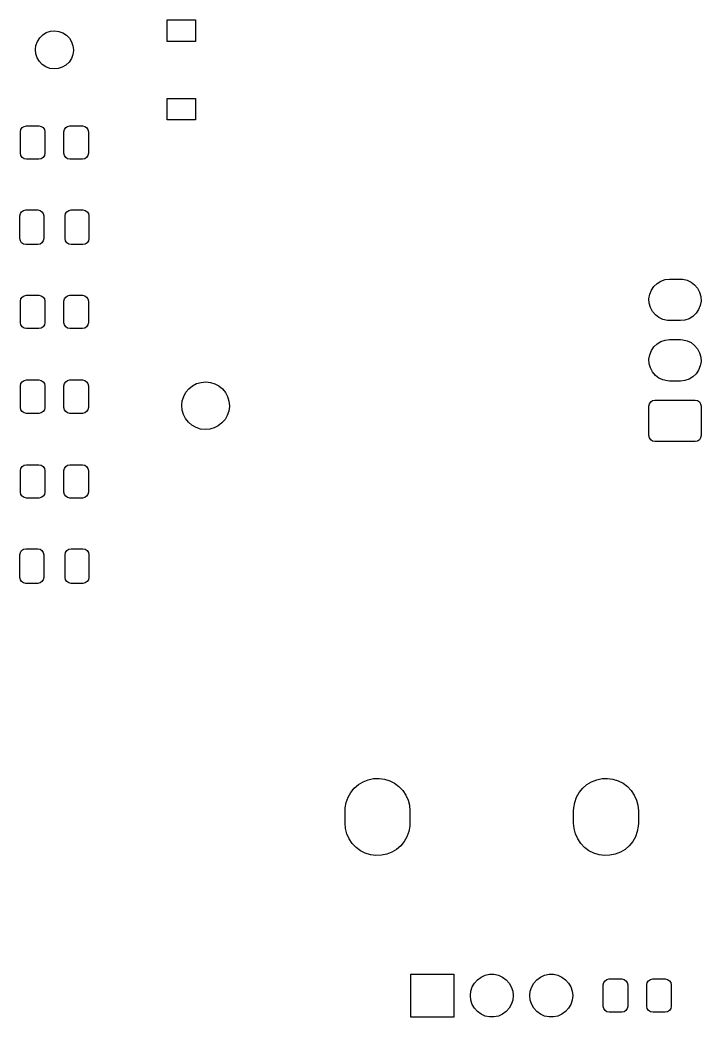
# Model space of a CAD drawing. Extents: x 43 to 169, y -223 to -48.
# Drawn here: x 136.98 to 165.6, y -134.25 to -92.39 of the extents above; entities that cross this region are included whole.
import ezdxf

# ---------------------------------------------------------------- set-up
doc = ezdxf.new("R2010")
doc.units = 0
doc.layers.add('BLACK', color=7, linetype='CONTINUOUS')

msp = doc.modelspace()

# ---------------------------------------------------------------- linework, layer by layer
at = {"layer": 'BLACK', "linetype": 'CONTINUOUS'}
for p, q in [((143.164, -93.288), (143.164, -92.388)), ((143.164, -92.388), (144.364, -92.388)), ((144.364, -92.388), (144.364, -93.288)), ((137.937, -93.0156), (138.089, -92.9221)), ((138.089, -92.9221), (138.258, -92.8647)), ((138.258, -92.8647), (138.436, -92.846)), ((138.436, -92.846), (138.613, -92.8671)), ((138.613, -92.8671), (138.781, -92.927)), ((138.781, -92.927), (138.931, -93.0225)), ((137.652, -93.4579), (137.713, -93.2903)), ((137.713, -93.2903), (137.81, -93.1404)), ((137.81, -93.1404), (137.937, -93.0156)), ((138.931, -93.0225), (139.057, -93.1491)), ((139.057, -93.1491), (139.151, -93.3003)), ((139.151, -93.3003), (139.21, -93.4688)), ((144.364, -93.288), (143.164, -93.288)), ((137.63, -93.6348), (137.652, -93.4579)), ((137.647, -93.8123), (137.63, -93.6348)), ((139.23, -93.6683), (139.205, -93.845)), ((139.21, -93.4688), (139.23, -93.646)), ((139.23, -93.646), (139.23, -93.6683)), ((137.704, -93.9816), (137.647, -93.8123)), ((137.796, -94.1341), (137.704, -93.9816)), ((137.92, -94.2624), (137.796, -94.1341)), ((139.043, -94.1602), (138.914, -94.2832)), ((139.142, -94.0117), (139.043, -94.1602)), ((139.205, -93.845), (139.142, -94.0117)), ((138.069, -94.3601), (137.92, -94.2624)), ((138.236, -94.4222), (138.069, -94.3601)), ((138.413, -94.4458), (138.236, -94.4222)), ((138.591, -94.4297), (138.413, -94.4458)), ((138.76, -94.3745), (138.591, -94.4297)), ((138.914, -94.2832), (138.76, -94.3745)), ((143.164, -96.588), (143.164, -95.688)), ((143.164, -95.688), (144.364, -95.688)), ((144.364, -95.688), (144.364, -96.588)), ((144.364, -96.588), (143.164, -96.588)), ((137.005, -97.086), (137.024, -96.9903)), ((137.005, -97.986), (137.005, -97.086)), ((137.024, -96.9903), (137.078, -96.9092)), ((137.078, -96.9092), (137.159, -96.855)), ((137.159, -96.855), (137.255, -96.836)), ((137.255, -96.836), (137.78, -96.836)), ((137.78, -96.836), (137.876, -96.855)), ((137.876, -96.855), (137.957, -96.9092)), ((137.957, -96.9092), (138.011, -96.9903)), ((138.011, -96.9903), (138.03, -97.086)), ((138.03, -97.086), (138.03, -97.986)), ((138.83, -97.086), (138.849, -96.9903)), ((138.83, -97.986), (138.83, -97.086)), ((138.849, -96.9903), (138.903, -96.9092)), ((138.903, -96.9092), (138.984, -96.855)), ((138.984, -96.855), (139.08, -96.836)), ((139.08, -96.836), (139.605, -96.836)), ((139.605, -96.836), (139.701, -96.855)), ((139.701, -96.855), (139.782, -96.9092)), ((139.782, -96.9092), (139.836, -96.9903)), ((139.836, -96.9903), (139.855, -97.086)), ((139.855, -97.086), (139.855, -97.986)), ((137.024, -98.0817), (137.005, -97.986)), ((137.078, -98.1628), (137.024, -98.0817)), ((137.159, -98.217), (137.078, -98.1628)), ((137.255, -98.236), (137.159, -98.217)), ((137.78, -98.236), (137.255, -98.236)), ((137.876, -98.217), (137.78, -98.236)), ((137.957, -98.1628), (137.876, -98.217)), ((138.011, -98.0817), (137.957, -98.1628)), ((138.03, -97.986), (138.011, -98.0817)), ((138.849, -98.0817), (138.83, -97.986)), ((138.903, -98.1628), (138.849, -98.0817)), ((138.984, -98.217), (138.903, -98.1628)), ((139.08, -98.236), (138.984, -98.217)), ((139.605, -98.236), (139.08, -98.236)), ((139.701, -98.217), (139.605, -98.236)), ((139.782, -98.1628), (139.701, -98.217)), ((139.836, -98.0817), (139.782, -98.1628)), ((139.855, -97.986), (139.836, -98.0817)), ((136.999, -100.521), (137.053, -100.44)), ((137.053, -100.44), (137.134, -100.386)), ((137.134, -100.386), (137.23, -100.367)), ((137.23, -100.367), (137.73, -100.367)), ((137.73, -100.367), (137.826, -100.386)), ((137.826, -100.386), (137.907, -100.44)), ((137.907, -100.44), (137.961, -100.521)), ((138.899, -100.521), (138.953, -100.44)), ((138.953, -100.44), (139.034, -100.386)), ((139.034, -100.386), (139.13, -100.367)), ((139.13, -100.367), (139.63, -100.367)), ((139.63, -100.367), (139.726, -100.386)), ((139.726, -100.386), (139.807, -100.44)), ((139.807, -100.44), (139.861, -100.521)), ((136.98, -100.617), (136.999, -100.521)), ((136.98, -101.567), (136.98, -100.617)), ((137.961, -100.521), (137.98, -100.617)), ((137.98, -100.617), (137.98, -101.567)), ((138.88, -100.617), (138.899, -100.521)), ((138.88, -101.567), (138.88, -100.617)), ((139.861, -100.521), (139.88, -100.617)), ((139.88, -100.617), (139.88, -101.567)), ((136.999, -101.663), (136.98, -101.567)), ((137.053, -101.744), (136.999, -101.663)), ((137.961, -101.663), (137.907, -101.744)), ((137.98, -101.567), (137.961, -101.663)), ((138.899, -101.663), (138.88, -101.567)), ((138.953, -101.744), (138.899, -101.663)), ((139.861, -101.663), (139.807, -101.744)), ((139.88, -101.567), (139.861, -101.663)), ((137.134, -101.798), (137.053, -101.744)), ((137.23, -101.817), (137.134, -101.798)), ((137.73, -101.817), (137.23, -101.817)), ((137.826, -101.798), (137.73, -101.817)), ((137.907, -101.744), (137.826, -101.798)), ((139.034, -101.798), (138.953, -101.744)), ((139.13, -101.817), (139.034, -101.798)), ((139.63, -101.817), (139.13, -101.817)), ((139.726, -101.798), (139.63, -101.817)), ((139.807, -101.744), (139.726, -101.798)), ((163.754, -103.447), (163.915, -103.35)), ((163.915, -103.35), (164.093, -103.29)), ((164.093, -103.29), (164.28, -103.27)), ((164.28, -103.27), (164.73, -103.27)), ((164.73, -103.27), (164.827, -103.275)), ((164.827, -103.275), (165.01, -103.316)), ((165.01, -103.316), (165.181, -103.396)), ((165.181, -103.396), (165.33, -103.51)), ((163.442, -103.906), (163.512, -103.732)), ((163.512, -103.732), (163.617, -103.576)), ((163.617, -103.576), (163.754, -103.447)), ((165.33, -103.51), (165.451, -103.654)), ((165.451, -103.654), (165.539, -103.82)), ((137.005, -104.198), (137.024, -104.102)), ((137.005, -105.098), (137.005, -104.198)), ((137.024, -104.102), (137.078, -104.021)), ((137.078, -104.021), (137.159, -103.967)), ((137.159, -103.967), (137.255, -103.948)), ((137.255, -103.948), (137.78, -103.948)), ((137.78, -103.948), (137.876, -103.967)), ((137.876, -103.967), (137.957, -104.021)), ((137.957, -104.021), (138.011, -104.102)), ((138.011, -104.102), (138.03, -104.198)), ((138.03, -104.198), (138.03, -105.098)), ((138.83, -104.198), (138.849, -104.102)), ((138.83, -105.098), (138.83, -104.198)), ((138.849, -104.102), (138.903, -104.021)), ((138.903, -104.021), (138.984, -103.967)), ((138.984, -103.967), (139.08, -103.948)), ((139.08, -103.948), (139.605, -103.948)), ((139.605, -103.948), (139.701, -103.967)), ((139.701, -103.967), (139.782, -104.021)), ((139.782, -104.021), (139.836, -104.102)), ((139.836, -104.102), (139.855, -104.198)), ((139.855, -104.198), (139.855, -105.098)), ((163.411, -104.091), (163.442, -103.906)), ((163.421, -104.279), (163.411, -104.091)), ((165.539, -103.82), (165.589, -104.001)), ((165.599, -104.189), (165.568, -104.374)), ((165.589, -104.001), (165.599, -104.189)), ((163.471, -104.46), (163.421, -104.279)), ((163.559, -104.626), (163.471, -104.46)), ((163.68, -104.77), (163.559, -104.626)), ((165.498, -104.548), (165.393, -104.704)), ((165.568, -104.374), (165.498, -104.548)), ((163.829, -104.884), (163.68, -104.77)), ((164, -104.964), (163.829, -104.884)), ((164.183, -105.005), (164, -104.964)), ((164.28, -105.01), (164.183, -105.005)), ((164.73, -105.01), (164.28, -105.01)), ((164.917, -104.99), (164.73, -105.01)), ((165.095, -104.93), (164.917, -104.99)), ((165.256, -104.833), (165.095, -104.93)), ((165.393, -104.704), (165.256, -104.833)), ((137.024, -105.194), (137.005, -105.098)), ((137.078, -105.275), (137.024, -105.194)), ((137.159, -105.329), (137.078, -105.275)), ((137.255, -105.348), (137.159, -105.329)), ((137.78, -105.348), (137.255, -105.348)), ((137.876, -105.329), (137.78, -105.348)), ((137.957, -105.275), (137.876, -105.329)), ((138.011, -105.194), (137.957, -105.275)), ((138.03, -105.098), (138.011, -105.194)), ((138.849, -105.194), (138.83, -105.098)), ((138.903, -105.275), (138.849, -105.194)), ((138.984, -105.329), (138.903, -105.275)), ((139.08, -105.348), (138.984, -105.329)), ((139.605, -105.348), (139.08, -105.348)), ((139.701, -105.329), (139.605, -105.348)), ((139.782, -105.275), (139.701, -105.329)), ((139.836, -105.194), (139.782, -105.275)), ((139.855, -105.098), (139.836, -105.194)), ((163.754, -105.987), (163.915, -105.89)), ((163.915, -105.89), (164.093, -105.83)), ((164.093, -105.83), (164.28, -105.81)), ((164.28, -105.81), (164.73, -105.81)), ((164.73, -105.81), (164.827, -105.815)), ((164.827, -105.815), (165.01, -105.856)), ((165.01, -105.856), (165.181, -105.936)), ((163.442, -106.446), (163.512, -106.272)), ((163.512, -106.272), (163.617, -106.116)), ((163.617, -106.116), (163.754, -105.987)), ((165.181, -105.936), (165.33, -106.05)), ((165.33, -106.05), (165.451, -106.194)), ((165.451, -106.194), (165.539, -106.36)), ((163.411, -106.631), (163.442, -106.446)), ((163.421, -106.819), (163.411, -106.631)), ((165.539, -106.36), (165.589, -106.541)), ((165.599, -106.729), (165.568, -106.914)), ((165.589, -106.541), (165.599, -106.729)), ((163.471, -107), (163.421, -106.819)), ((163.559, -107.166), (163.471, -107)), ((163.68, -107.31), (163.559, -107.166)), ((165.498, -107.088), (165.393, -107.244)), ((165.568, -106.914), (165.498, -107.088)), ((137.024, -107.658), (137.078, -107.577)), ((137.078, -107.577), (137.159, -107.523)), ((137.159, -107.523), (137.255, -107.504)), ((137.255, -107.504), (137.78, -107.504)), ((137.78, -107.504), (137.876, -107.523)), ((137.876, -107.523), (137.957, -107.577)), ((137.957, -107.577), (138.011, -107.658)), ((138.849, -107.658), (138.903, -107.577)), ((138.903, -107.577), (138.984, -107.523)), ((138.984, -107.523), (139.08, -107.504)), ((139.08, -107.504), (139.605, -107.504)), ((139.605, -107.504), (139.701, -107.523)), ((139.701, -107.523), (139.782, -107.577)), ((139.782, -107.577), (139.836, -107.658)), ((144.593, -107.603), (144.787, -107.585)), ((144.787, -107.585), (144.981, -107.605)), ((163.829, -107.424), (163.68, -107.31)), ((164, -107.504), (163.829, -107.424)), ((164.183, -107.545), (164, -107.504)), ((164.28, -107.55), (164.183, -107.545)), ((164.73, -107.55), (164.28, -107.55)), ((164.917, -107.53), (164.73, -107.55)), ((165.095, -107.47), (164.917, -107.53)), ((165.256, -107.373), (165.095, -107.47)), ((165.393, -107.244), (165.256, -107.373)), ((137.005, -107.754), (137.024, -107.658)), ((137.005, -108.654), (137.005, -107.754)), ((138.011, -107.658), (138.03, -107.754)), ((138.03, -107.754), (138.03, -108.654)), ((138.83, -107.754), (138.849, -107.658)), ((138.83, -108.654), (138.83, -107.754)), ((139.836, -107.658), (139.855, -107.754)), ((139.855, -107.754), (139.855, -108.654)), ((143.955, -108.02), (144.08, -107.871)), ((144.08, -107.871), (144.232, -107.748)), ((144.232, -107.748), (144.405, -107.658)), ((144.405, -107.658), (144.593, -107.603)), ((144.981, -107.605), (145.168, -107.663)), ((145.168, -107.663), (145.339, -107.756)), ((145.339, -107.756), (145.49, -107.88)), ((145.49, -107.88), (145.613, -108.032)), ((143.78, -108.571), (143.802, -108.377)), ((143.802, -108.377), (143.861, -108.191)), ((143.861, -108.191), (143.955, -108.02)), ((145.613, -108.032), (145.705, -108.204)), ((145.705, -108.204), (145.761, -108.391)), ((145.761, -108.391), (145.78, -108.585)), ((163.483, -108.423), (163.564, -108.369)), ((163.564, -108.369), (163.66, -108.35)), ((163.66, -108.35), (165.35, -108.35)), ((165.35, -108.35), (165.446, -108.369)), ((165.446, -108.369), (165.527, -108.423)), ((137.024, -108.75), (137.005, -108.654)), ((137.078, -108.831), (137.024, -108.75)), ((137.159, -108.885), (137.078, -108.831)), ((137.957, -108.831), (137.876, -108.885)), ((138.011, -108.75), (137.957, -108.831)), ((138.03, -108.654), (138.011, -108.75)), ((138.849, -108.75), (138.83, -108.654)), ((138.903, -108.831), (138.849, -108.75)), ((138.984, -108.885), (138.903, -108.831)), ((139.782, -108.831), (139.701, -108.885)), ((139.836, -108.75), (139.782, -108.831)), ((139.855, -108.654), (139.836, -108.75)), ((143.796, -108.766), (143.78, -108.571)), ((143.85, -108.953), (143.796, -108.766)), ((145.755, -108.807), (145.694, -108.992)), ((145.78, -108.613), (145.755, -108.807)), ((145.78, -108.585), (145.78, -108.613)), ((163.41, -108.6), (163.429, -108.504)), ((163.41, -109.84), (163.41, -108.6)), ((163.429, -108.504), (163.483, -108.423)), ((165.527, -108.423), (165.581, -108.504)), ((165.581, -108.504), (165.6, -108.6)), ((165.6, -108.6), (165.6, -109.84)), ((137.255, -108.904), (137.159, -108.885)), ((137.78, -108.904), (137.255, -108.904)), ((137.876, -108.885), (137.78, -108.904)), ((139.08, -108.904), (138.984, -108.885)), ((139.605, -108.904), (139.08, -108.904)), ((139.701, -108.885), (139.605, -108.904)), ((143.939, -109.127), (143.85, -108.953)), ((144.061, -109.28), (143.939, -109.127)), ((145.597, -109.161), (145.47, -109.309)), ((145.694, -108.992), (145.597, -109.161)), ((144.209, -109.406), (144.061, -109.28)), ((144.38, -109.501), (144.209, -109.406)), ((144.565, -109.562), (144.38, -109.501)), ((144.759, -109.585), (144.565, -109.562)), ((144.954, -109.57), (144.759, -109.585)), ((145.142, -109.517), (144.954, -109.57)), ((145.316, -109.429), (145.142, -109.517)), ((145.47, -109.309), (145.316, -109.429)), ((163.429, -109.936), (163.41, -109.84)), ((163.483, -110.017), (163.429, -109.936)), ((163.564, -110.071), (163.483, -110.017)), ((163.66, -110.09), (163.564, -110.071)), ((165.35, -110.09), (163.66, -110.09)), ((165.446, -110.071), (165.35, -110.09)), ((165.527, -110.017), (165.446, -110.071)), ((165.581, -109.936), (165.527, -110.017)), ((165.6, -109.84), (165.581, -109.936)), ((137.005, -111.31), (137.024, -111.214)), ((137.005, -112.21), (137.005, -111.31)), ((137.024, -111.214), (137.078, -111.133)), ((137.078, -111.133), (137.159, -111.079)), ((137.159, -111.079), (137.255, -111.06)), ((137.255, -111.06), (137.78, -111.06)), ((137.78, -111.06), (137.876, -111.079)), ((137.876, -111.079), (137.957, -111.133)), ((137.957, -111.133), (138.011, -111.214)), ((138.011, -111.214), (138.03, -111.31)), ((138.03, -111.31), (138.03, -112.21)), ((138.83, -111.31), (138.849, -111.214)), ((138.83, -112.21), (138.83, -111.31)), ((138.849, -111.214), (138.903, -111.133)), ((138.903, -111.133), (138.984, -111.079)), ((138.984, -111.079), (139.08, -111.06)), ((139.08, -111.06), (139.605, -111.06)), ((139.605, -111.06), (139.701, -111.079)), ((139.701, -111.079), (139.782, -111.133)), ((139.782, -111.133), (139.836, -111.214)), ((139.836, -111.214), (139.855, -111.31)), ((139.855, -111.31), (139.855, -112.21)), ((137.024, -112.306), (137.005, -112.21)), ((137.078, -112.387), (137.024, -112.306)), ((137.159, -112.441), (137.078, -112.387)), ((137.255, -112.46), (137.159, -112.441)), ((137.78, -112.46), (137.255, -112.46)), ((137.876, -112.441), (137.78, -112.46)), ((137.957, -112.387), (137.876, -112.441)), ((138.011, -112.306), (137.957, -112.387)), ((138.03, -112.21), (138.011, -112.306)), ((138.849, -112.306), (138.83, -112.21)), ((138.903, -112.387), (138.849, -112.306)), ((138.984, -112.441), (138.903, -112.387)), ((139.08, -112.46), (138.984, -112.441)), ((139.605, -112.46), (139.08, -112.46)), ((139.701, -112.441), (139.605, -112.46)), ((139.782, -112.387), (139.701, -112.441)), ((139.836, -112.306), (139.782, -112.387)), ((139.855, -112.21), (139.836, -112.306)), ((136.999, -114.745), (137.053, -114.664)), ((137.053, -114.664), (137.134, -114.61)), ((137.134, -114.61), (137.23, -114.591)), ((137.23, -114.591), (137.73, -114.591)), ((137.73, -114.591), (137.826, -114.61)), ((137.826, -114.61), (137.907, -114.664)), ((137.907, -114.664), (137.961, -114.745)), ((138.899, -114.745), (138.953, -114.664)), ((138.953, -114.664), (139.034, -114.61)), ((139.034, -114.61), (139.13, -114.591)), ((139.13, -114.591), (139.63, -114.591)), ((139.63, -114.591), (139.726, -114.61)), ((139.726, -114.61), (139.807, -114.664)), ((139.807, -114.664), (139.861, -114.745)), ((136.98, -114.841), (136.999, -114.745)), ((136.98, -115.791), (136.98, -114.841)), ((137.961, -114.745), (137.98, -114.841)), ((137.98, -114.841), (137.98, -115.791)), ((138.88, -114.841), (138.899, -114.745)), ((138.88, -115.791), (138.88, -114.841)), ((139.861, -114.745), (139.88, -114.841)), ((139.88, -114.841), (139.88, -115.791)), ((136.999, -115.887), (136.98, -115.791)), ((137.053, -115.968), (136.999, -115.887)), ((137.961, -115.887), (137.907, -115.968)), ((137.98, -115.791), (137.961, -115.887)), ((138.899, -115.887), (138.88, -115.791)), ((138.953, -115.968), (138.899, -115.887)), ((139.861, -115.887), (139.807, -115.968)), ((139.88, -115.791), (139.861, -115.887)), ((137.134, -116.022), (137.053, -115.968)), ((137.23, -116.041), (137.134, -116.022)), ((137.73, -116.041), (137.23, -116.041)), ((137.826, -116.022), (137.73, -116.041)), ((137.907, -115.968), (137.826, -116.022)), ((139.034, -116.022), (138.953, -115.968)), ((139.13, -116.041), (139.034, -116.022)), ((139.63, -116.041), (139.13, -116.041)), ((139.726, -116.022), (139.63, -116.041)), ((139.807, -115.968), (139.726, -116.022)), ((151.4, -124.372), (151.614, -124.287)), ((151.614, -124.287), (151.839, -124.24)), ((151.839, -124.24), (152.069, -124.232)), ((152.069, -124.232), (152.297, -124.262)), ((152.297, -124.262), (152.517, -124.33)), ((152.517, -124.33), (152.722, -124.434)), ((161, -124.372), (161.214, -124.287)), ((161.214, -124.287), (161.439, -124.24)), ((161.439, -124.24), (161.669, -124.232)), ((161.669, -124.232), (161.897, -124.262)), ((161.897, -124.262), (162.117, -124.33)), ((162.117, -124.33), (162.322, -124.434)), ((150.884, -124.82), (151.03, -124.642)), ((151.03, -124.642), (151.204, -124.491)), ((151.204, -124.491), (151.4, -124.372)), ((152.722, -124.434), (152.906, -124.571)), ((152.906, -124.571), (153.065, -124.738)), ((153.065, -124.738), (153.193, -124.929)), ((160.484, -124.82), (160.63, -124.642)), ((160.63, -124.642), (160.804, -124.491)), ((160.804, -124.491), (161, -124.372)), ((162.322, -124.434), (162.506, -124.571)), ((162.506, -124.571), (162.665, -124.738)), ((162.665, -124.738), (162.793, -124.929)), ((150.692, -125.236), (150.77, -125.02)), ((150.77, -125.02), (150.884, -124.82)), ((153.193, -124.929), (153.288, -125.138)), ((153.288, -125.138), (153.346, -125.361)), ((160.292, -125.236), (160.37, -125.02)), ((160.37, -125.02), (160.484, -124.82)), ((162.793, -124.929), (162.888, -125.138)), ((162.888, -125.138), (162.946, -125.361)), ((150.645, -125.59), (150.651, -125.462)), ((150.651, -125.462), (150.692, -125.236)), ((153.346, -125.361), (153.365, -125.59)), ((160.245, -125.59), (160.251, -125.462)), ((160.251, -125.462), (160.292, -125.236)), ((162.946, -125.361), (162.965, -125.59)), ((150.645, -126.11), (150.645, -125.59)), ((153.365, -125.59), (153.365, -126.11)), ((160.245, -126.11), (160.245, -125.59)), ((162.965, -125.59), (162.965, -126.11)), ((150.664, -126.339), (150.645, -126.11)), ((150.722, -126.562), (150.664, -126.339)), ((153.359, -126.238), (153.318, -126.464)), ((153.365, -126.11), (153.359, -126.238)), ((160.264, -126.339), (160.245, -126.11)), ((160.322, -126.562), (160.264, -126.339)), ((162.959, -126.238), (162.918, -126.464)), ((162.965, -126.11), (162.959, -126.238)), ((150.817, -126.771), (150.722, -126.562)), ((150.945, -126.962), (150.817, -126.771)), ((153.24, -126.68), (153.126, -126.88)), ((153.318, -126.464), (153.24, -126.68)), ((160.417, -126.771), (160.322, -126.562)), ((160.545, -126.962), (160.417, -126.771)), ((162.84, -126.68), (162.726, -126.88)), ((162.918, -126.464), (162.84, -126.68)), ((151.104, -127.129), (150.945, -126.962)), ((151.288, -127.266), (151.104, -127.129)), ((152.806, -127.209), (152.61, -127.328)), ((152.98, -127.058), (152.806, -127.209)), ((153.126, -126.88), (152.98, -127.058)), ((160.704, -127.129), (160.545, -126.962)), ((160.888, -127.266), (160.704, -127.129)), ((162.406, -127.209), (162.21, -127.328)), ((162.58, -127.058), (162.406, -127.209)), ((162.726, -126.88), (162.58, -127.058)), ((151.493, -127.37), (151.288, -127.266)), ((151.713, -127.438), (151.493, -127.37)), ((151.941, -127.468), (151.713, -127.438)), ((152.171, -127.46), (151.941, -127.468)), ((152.396, -127.413), (152.171, -127.46)), ((152.61, -127.328), (152.396, -127.413)), ((161.093, -127.37), (160.888, -127.266)), ((161.313, -127.438), (161.093, -127.37)), ((161.541, -127.468), (161.313, -127.438)), ((161.771, -127.46), (161.541, -127.468)), ((161.996, -127.413), (161.771, -127.46)), ((162.21, -127.328), (161.996, -127.413)), ((153.405, -134.25), (153.405, -132.45)), ((153.405, -132.45), (155.205, -132.45)), ((155.205, -132.45), (155.205, -134.25)), ((156.077, -132.821), (156.203, -132.681)), ((156.203, -132.681), (156.355, -132.571)), ((156.355, -132.571), (156.527, -132.494)), ((156.527, -132.494), (156.711, -132.455)), ((156.711, -132.455), (156.899, -132.455)), ((156.899, -132.455), (157.083, -132.494)), ((157.083, -132.494), (157.255, -132.571)), ((157.255, -132.571), (157.407, -132.681)), ((157.407, -132.681), (157.533, -132.821)), ((158.577, -132.821), (158.703, -132.681)), ((158.703, -132.681), (158.855, -132.571)), ((158.855, -132.571), (159.027, -132.494)), ((159.027, -132.494), (159.211, -132.455)), ((159.211, -132.455), (159.399, -132.455)), ((159.399, -132.455), (159.583, -132.494)), ((159.583, -132.494), (159.755, -132.571)), ((159.755, -132.571), (159.907, -132.681)), ((159.907, -132.681), (160.033, -132.821)), ((161.566, -132.723), (161.647, -132.669)), ((161.647, -132.669), (161.743, -132.65)), ((161.743, -132.65), (162.267, -132.65)), ((162.267, -132.65), (162.363, -132.669)), ((162.363, -132.669), (162.444, -132.723)), ((163.391, -132.723), (163.472, -132.669)), ((163.472, -132.669), (163.567, -132.65)), ((163.567, -132.65), (164.093, -132.65)), ((164.093, -132.65), (164.188, -132.669)), ((164.188, -132.669), (164.269, -132.723)), ((155.925, -133.163), (155.983, -132.984)), ((155.983, -132.984), (156.077, -132.821)), ((157.533, -132.821), (157.627, -132.984)), ((157.627, -132.984), (157.685, -133.163)), ((158.425, -133.163), (158.483, -132.984)), ((158.483, -132.984), (158.577, -132.821)), ((160.033, -132.821), (160.127, -132.984)), ((160.127, -132.984), (160.185, -133.163)), ((161.493, -132.9), (161.512, -132.804)), ((161.493, -133.8), (161.493, -132.9)), ((161.512, -132.804), (161.566, -132.723)), ((162.444, -132.723), (162.498, -132.804)), ((162.498, -132.804), (162.517, -132.9)), ((162.517, -132.9), (162.517, -133.8)), ((163.317, -132.9), (163.337, -132.804)), ((163.317, -133.8), (163.317, -132.9)), ((163.337, -132.804), (163.391, -132.723)), ((164.269, -132.723), (164.323, -132.804)), ((164.323, -132.804), (164.343, -132.9)), ((164.343, -132.9), (164.343, -133.8)), ((155.905, -133.35), (155.925, -133.163)), ((155.925, -133.537), (155.905, -133.35)), ((155.983, -133.716), (155.925, -133.537)), ((157.685, -133.537), (157.627, -133.716)), ((157.685, -133.163), (157.705, -133.35)), ((157.705, -133.35), (157.685, -133.537)), ((158.405, -133.35), (158.425, -133.163)), ((158.425, -133.537), (158.405, -133.35)), ((158.483, -133.716), (158.425, -133.537)), ((160.185, -133.537), (160.127, -133.716)), ((160.185, -133.163), (160.205, -133.35)), ((160.205, -133.35), (160.185, -133.537)), ((156.077, -133.879), (155.983, -133.716)), ((156.203, -134.019), (156.077, -133.879)), ((157.533, -133.879), (157.407, -134.019)), ((157.627, -133.716), (157.533, -133.879)), ((158.577, -133.879), (158.483, -133.716)), ((158.703, -134.019), (158.577, -133.879)), ((160.033, -133.879), (159.907, -134.019)), ((160.127, -133.716), (160.033, -133.879)), ((161.512, -133.896), (161.493, -133.8)), ((161.566, -133.977), (161.512, -133.896)), ((162.498, -133.896), (162.444, -133.977)), ((162.517, -133.8), (162.498, -133.896)), ((163.337, -133.896), (163.317, -133.8)), ((163.391, -133.977), (163.337, -133.896)), ((164.323, -133.896), (164.269, -133.977)), ((164.343, -133.8), (164.323, -133.896)), ((155.205, -134.25), (153.405, -134.25)), ((156.355, -134.129), (156.203, -134.019)), ((156.527, -134.206), (156.355, -134.129)), ((156.711, -134.245), (156.527, -134.206)), ((156.899, -134.245), (156.711, -134.245)), ((157.083, -134.206), (156.899, -134.245)), ((157.255, -134.129), (157.083, -134.206)), ((157.407, -134.019), (157.255, -134.129)), ((158.855, -134.129), (158.703, -134.019)), ((159.027, -134.206), (158.855, -134.129)), ((159.211, -134.245), (159.027, -134.206)), ((159.399, -134.245), (159.211, -134.245)), ((159.583, -134.206), (159.399, -134.245)), ((159.755, -134.129), (159.583, -134.206)), ((159.907, -134.019), (159.755, -134.129)), ((161.647, -134.031), (161.566, -133.977)), ((161.743, -134.05), (161.647, -134.031)), ((162.267, -134.05), (161.743, -134.05)), ((162.363, -134.031), (162.267, -134.05)), ((162.444, -133.977), (162.363, -134.031)), ((163.472, -134.031), (163.391, -133.977)), ((163.567, -134.05), (163.472, -134.031)), ((164.093, -134.05), (163.567, -134.05)), ((164.188, -134.031), (164.093, -134.05)), ((164.269, -133.977), (164.188, -134.031))]:
    msp.add_line(p, q, dxfattribs=at)

doc.saveas('drawing.dxf')
